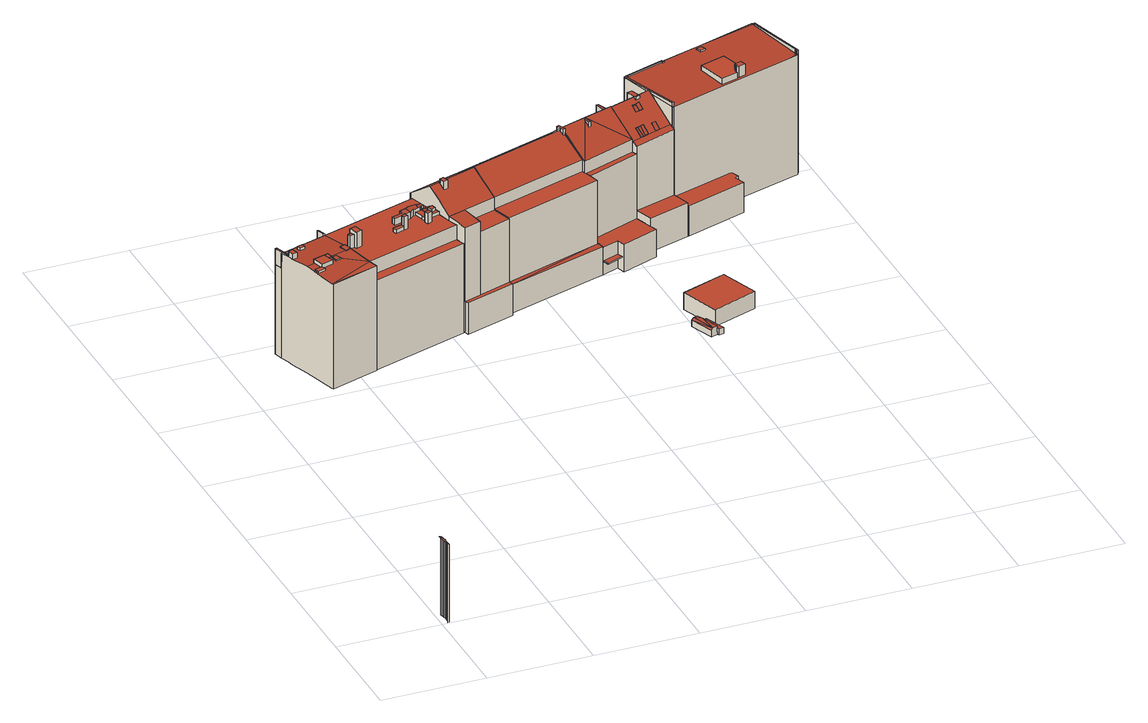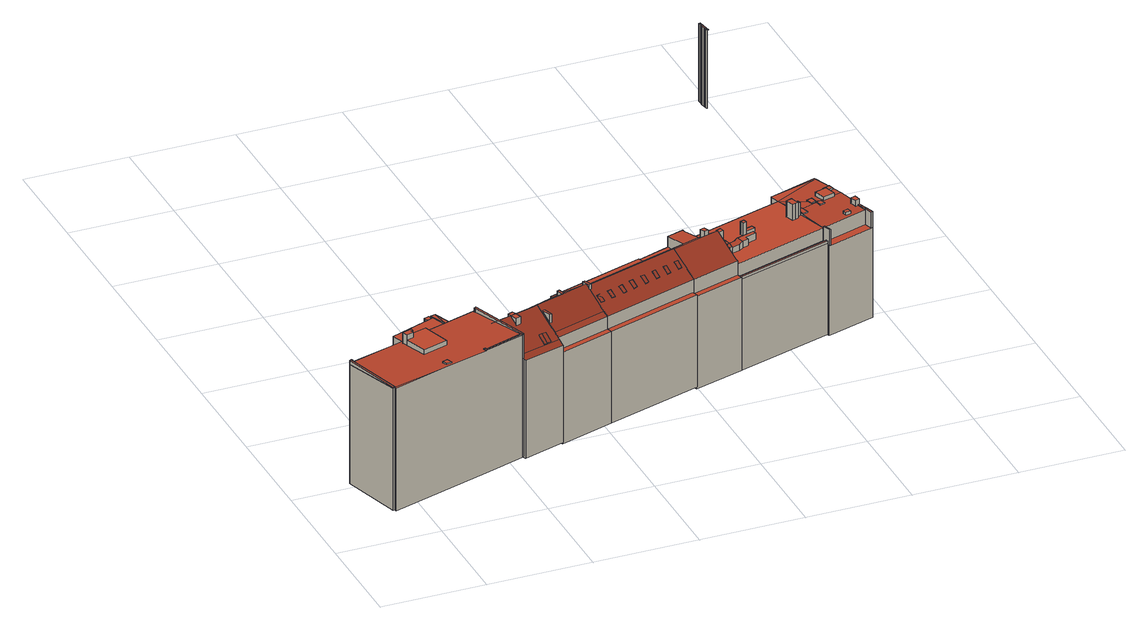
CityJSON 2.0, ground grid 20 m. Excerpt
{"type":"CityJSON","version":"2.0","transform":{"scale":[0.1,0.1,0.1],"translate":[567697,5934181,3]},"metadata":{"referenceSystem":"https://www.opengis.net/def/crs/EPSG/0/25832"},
"CityObjects":{
"building1":{"type":"Building","attributes":{"Grundfläche 2D":"11841.730945","Grundhöhe NN":"3.777"},"geometry":[{"type":"MultiSurface","lod":"3","boundaries":[[[0,1,2,3]],[[4,5,1]],[[6,4,1]],[[7,0,3,8]],[[9,10,11,6,1,0,7,12]],[[12,7,8,13]],[[14,10,9,12,13,15]],[[16,6,11,10,14,17]],[[18,19,5,4]],[[20,18,4,6,16,21]],[[22,23,5,19]],[[24,22,19,18,20,25]],[[26,27,28,5,23]],[[29,26,23,22,24,30]],[[31,28,27,26,29,32]]],"semantics":{"surfaces":[{"type":"WallSurface"},{"type":"RoofSurface"}],"values":[0,1,1,0,1,0,0,0,1,0,1,0,1,0,0]}}]},
"building2":{"type":"Building","attributes":{"Grundfläche 2D":"153.707420","Grundhöhe NN":"8.998"},"children":["building2-1","building2-2","building2-3","building2-4","building2-5","building2-6","building2-7","building2-8","building2-9","building2-10"],"geometry":[{"type":"Solid","lod":"3","boundaries":[[[[33,34,35,36,37,38,39,40,41]],[[42,43,44,45,46,47,48,49,50,51]],[[52,53,49]],[[49,53,54,50]],[[51,50,55,56,57,58,44,43,42]],[[59,60,61,62,47,46,45,44,58,57,56,63,64]],[[65,66,36,35,34,33,67,68]],[[38,37,36,66,69]],[[33,41,70,67]],[[39,38,60,59,64,41,40]],[[71,72,73,52,49,48,47,62,61,60,38,69,74,75]],[[53,52,73,76]],[[70,41,64,63,56,55,50,54,53,76,77]],[[70,77,76,73,72,71,75,74,69,66,65,68,67]]]],"semantics":{"surfaces":[{"type":"RoofSurface"},{"type":"WallSurface"},{"type":"GroundSurface"}],"values":[[0,0,0,0,0,0,1,1,1,1,1,1,1,2]]}}]},
"building2-1":{"type":"BuildingInstallation","parents":["building2"],"geometry":[{"type":"MultiSurface","lod":"3","boundaries":[[[78,79,80,81]],[[60,38,39,59]],[[35,80,79,59,39]],[[35,36,81,80]],[[37,38,60,78,81,36]]],"semantics":{"surfaces":[{"type":"RoofSurface"},{"type":"WallSurface"}],"values":[0,1,1,1,1]}}]},
"building2-2":{"type":"BuildingInstallation","parents":["building2"],"geometry":[{"type":"MultiSurface","lod":"3","boundaries":[[[82,83,84,85]],[[64,41,33,83,82]],[[33,34,84,83]],[[40,85,84,34]],[[82,85,40,41,64]]],"semantics":{"surfaces":[{"type":"RoofSurface"},{"type":"WallSurface"}],"values":[0,1,1,1,1]}}]},
"building2-3":{"type":"BuildingInstallation","parents":["building2"],"geometry":[{"type":"MultiSurface","lod":"3","boundaries":[[[86,87,88,89,90,91,92]],[[45,93,43,94,90,89,88,87]],[[92,91,90,94,58,95]],[[86,92,95,96]],[[96,45,87,86]]],"semantics":{"surfaces":[{"type":"RoofSurface"},{"type":"WallSurface"}],"values":[0,1,1,1,1]}}]},
"building2-4":{"type":"BuildingInstallation","parents":["building2"],"geometry":[{"type":"MultiSurface","lod":"3","boundaries":[[[97,98,99,100,101]],[[63,102,99,98]],[[57,103,100,99,102]],[[101,100,103,55]],[[55,56,63,98,97,101]]],"semantics":{"surfaces":[{"type":"RoofSurface"},{"type":"WallSurface"}],"values":[0,1,1,1,1]}}]},
"building2-5":{"type":"BuildingInstallation","parents":["building2"],"geometry":[{"type":"MultiSurface","lod":"3","boundaries":[[[104,105,106,107]],[[108,109,104,107]],[[109,110,105,104]],[[111,106,105,110,51]],[[42,108,107,106,111]]],"semantics":{"surfaces":[{"type":"RoofSurface"},{"type":"WallSurface"}],"values":[0,1,1,1,1]}}]},
"building2-6":{"type":"BuildingInstallation","parents":["building2"],"geometry":[{"type":"MultiSurface","lod":"3","boundaries":[[[112,113,114,115]],[[115,114,116,117]],[[117,118,112,115]],[[113,112,118,119]],[[119,116,114,113]]],"semantics":{"surfaces":[{"type":"RoofSurface"},{"type":"WallSurface"}],"values":[0,1,1,1,1]}}]},
"building2-7":{"type":"BuildingInstallation","parents":["building2"],"geometry":[{"type":"MultiSurface","lod":"3","boundaries":[[[120,121,122,123,124,125,126]],[[127,128,129,130,124,123,122,131]],[[132,133,125,124,130,134]],[[135,136,46,137,121,120,126,125,133]],[[122,121,137,131]]],"semantics":{"surfaces":[{"type":"RoofSurface"},{"type":"WallSurface"}],"values":[0,1,1,1,1]}}]},
"building2-8":{"type":"BuildingInstallation","parents":["building2"],"geometry":[{"type":"MultiSurface","lod":"3","boundaries":[[[138,139,140,141]],[[62,139,138,142,61]],[[62,143,140,139]],[[141,140,143,144]],[[141,144,145,146,142,138]]],"semantics":{"surfaces":[{"type":"RoofSurface"},{"type":"WallSurface"}],"values":[0,1,1,1,1]}}]},
"building2-9":{"type":"BuildingInstallation","parents":["building2"],"geometry":[{"type":"MultiSurface","lod":"3","boundaries":[[[147,130,129,148,149]],[[150,134,130,147]],[[148,129,128,151]],[[149,148,151,152]],[[147,149,152,150]]],"semantics":{"surfaces":[{"type":"RoofSurface"},{"type":"WallSurface"}],"values":[0,1,1,1,1]}}]},
"building2-10":{"type":"BuildingInstallation","parents":["building2"],"geometry":[{"type":"MultiSurface","lod":"3","boundaries":[[[146,79,78,142]],[[60,61,142,78]],[[79,146,145,59]]],"semantics":{"surfaces":[{"type":"RoofSurface"},{"type":"WallSurface"}],"values":[0,1,1]}}]},
"building3":{"type":"Building","attributes":{"Grundfläche 2D":"298.119599","Grundhöhe NN":"9.110"},"children":["building3-1","building3-2","building3-3","building3-4","building3-5","building3-6","building3-7","building3-8","building3-9","building3-10","building3-11"],"geometry":[{"type":"Solid","lod":"3","boundaries":[[[[153,154,155,156,157,158,159]],[[160,161,162,163,64,164,165,50,166,167]],[[168,169,170,171,172]],[[153,159,173,174]],[[155,154,153,174,175]],[[159,158,157,176,173]],[[157,156,177,176]],[[163,156,155,64]],[[178,168,50,165,164,64,155,175,179,180]],[[50,168,172,166]],[[177,156,163,162,161,160,167,166,172,181,182,183]],[[184,170,169,168,178,185]],[[171,170,184,186]],[[172,171,186,181]],[[177,183,182,181,186,184,185,178,180,179,175,174,173,176]]]],"semantics":{"surfaces":[{"type":"RoofSurface"},{"type":"WallSurface"},{"type":"GroundSurface"}],"values":[[0,0,0,1,1,1,1,1,1,1,1,1,1,1,2]]}}]},
"building3-1":{"type":"BuildingInstallation","parents":["building3"],"geometry":[{"type":"MultiSurface","lod":"3","boundaries":[[[187,188,189,190]],[[190,189,153,154]],[[187,190,154,158]],[[188,187,158,159]],[[189,188,159,153]]],"semantics":{"surfaces":[{"type":"RoofSurface"},{"type":"WallSurface"}],"values":[0,1,1,1,1]}}]},
"building3-2":{"type":"BuildingInstallation","parents":["building3"],"geometry":[{"type":"MultiSurface","lod":"3","boundaries":[[[191,192,193,194,195,196]],[[197,198,192,191,199]],[[198,200,201,194,193,192]],[[202,195,194,201,203]],[[199,191,196,195,202,204]]],"semantics":{"surfaces":[{"type":"RoofSurface"},{"type":"WallSurface"}],"values":[0,1,1,1,1]}}]},
"building3-3":{"type":"BuildingInstallation","parents":["building3"],"geometry":[{"type":"MultiSurface","lod":"3","boundaries":[[[205,206,207,208,209,210,211,212,213]],[[214,208,207,215,216,217,218,219,220,221]],[[211,210,209,222,223]],[[205,213,224,225]],[[226,227,228,229,215,207,206,205,225]],[[215,229,230,231,232,218,217,216]],[[232,233,219,218]],[[233,234,235,221,220,219]],[[235,236,214,221]],[[236,237,208,214]],[[237,222,209,208]]],"semantics":{"surfaces":[{"type":"RoofSurface"},{"type":"WallSurface"}],"values":[0,0,1,1,1,1,1,1,1,1,1]}}]},
"building3-4":{"type":"BuildingInstallation","parents":["building3"],"geometry":[{"type":"MultiSurface","lod":"3","boundaries":[[[238,239,240,241,242]],[[238,242,243,244]],[[245,238,244]],[[245,246,247,248,240,239,238]],[[241,240,248,249]],[[242,241,249,243]]],"semantics":{"surfaces":[{"type":"RoofSurface"},{"type":"WallSurface"}],"values":[0,1,1,1,1,1]}}]},
"building3-5":{"type":"BuildingInstallation","parents":["building3"],"geometry":[{"type":"MultiSurface","lod":"3","boundaries":[[[250,251,230,229,228,227,252,253,254,255,256,257,258],[247,259,260,261,262,244,243,249,248]],[[162,231,230,251]],[[226,263,264,265,266,255,254,253,252,227]],[[255,266,267,256]],[[257,256,267,268]],[[268,160,258,257]],[[160,161,162,251,250,258]]],"semantics":{"surfaces":[{"type":"RoofSurface"},{"type":"WallSurface"}],"values":[0,1,1,1,1,1,1]}}]},
"building3-6":{"type":"BuildingInstallation","parents":["building3"],"geometry":[{"type":"MultiSurface","lod":"3","boundaries":[[[246,245,269,270,271,272]],[[262,269,245,244]],[[270,269,262,261]],[[271,270,261,260]],[[247,246,272,271,260,259]]],"semantics":{"surfaces":[{"type":"RoofSurface"},{"type":"WallSurface"}],"values":[0,1,1,1,1]}}]},
"building3-7":{"type":"BuildingInstallation","parents":["building3"],"geometry":[{"type":"MultiSurface","lod":"3","boundaries":[[[213,211,273,274,275,276,277]],[[278,273,211,223]],[[278,279,274,273]],[[279,280,275,274]],[[277,276,275,280,281,282]],[[282,224,213,277]],[[211,213,212]]],"semantics":{"surfaces":[{"type":"RoofSurface"},{"type":"WallSurface"}],"values":[0,1,1,1,1,1,1]}}]},
"building3-8":{"type":"BuildingInstallation","parents":["building3"],"geometry":[{"type":"MultiSurface","lod":"3","boundaries":[[[198,283,284,285,201,200]],[[197,286,283,198]],[[287,285,284,283,286,288]],[[287,203,201,285]]],"semantics":{"surfaces":[{"type":"RoofSurface"},{"type":"WallSurface"}],"values":[0,1,1,1]}}]},
"building3-9":{"type":"BuildingInstallation","parents":["building3"],"geometry":[{"type":"MultiSurface","lod":"3","boundaries":[[[289,290,291,292,293,294,295,296,297,298,299]],[[300,301,291,290]],[[301,302,292,291]],[[303,304,305,306,298,297,296,295,294,293,292,302,307,308]],[[306,309,299,298]],[[300,290,289,299,309,310]]],"semantics":{"surfaces":[{"type":"RoofSurface"},{"type":"WallSurface"}],"values":[0,1,1,1,1,1]}}]},
"building3-10":{"type":"BuildingInstallation","parents":["building3"],"geometry":[{"type":"MultiSurface","lod":"3","boundaries":[[[311,312,313,314]],[[314,313,315,316]],[[311,314,316,317]],[[312,311,317,318]],[[313,312,318,315]]],"semantics":{"surfaces":[{"type":"RoofSurface"},{"type":"WallSurface"}],"values":[0,1,1,1,1]}}]},
"building3-11":{"type":"BuildingInstallation","parents":["building3"],"geometry":[{"type":"MultiSurface","lod":"3","boundaries":[[[319,320,321,322]],[[323,324,320,319]],[[324,325,321,320]],[[325,326,322,321]],[[326,323,319,322]]],"semantics":{"surfaces":[{"type":"RoofSurface"},{"type":"WallSurface"}],"values":[0,1,1,1,1]}}]},
"building4":{"type":"Building","attributes":{"Grundfläche 2D":"166.249850","Grundhöhe NN":"9.427"},"children":["building4-1"],"geometry":[{"type":"Solid","lod":"3","boundaries":[[[[327,328,329,330,331,332,333]],[[334,335,336,337,333,332,331]],[[338,339,340,341,342]],[[343,344,336,335,345,346,347]],[[348,349,350,351]],[[352,353,354,355,356,357]],[[340,339,358,359]],[[341,340,359,360]],[[338,342,361,362]],[[339,338,362,358]],[[363,364,357,347,346,345,335,365,366]],[[347,357,356,343]],[[350,349,336,344,343,356,355]],[[350,355,354,351]],[[351,354,367,368,348]],[[327,342,341,328]],[[365,335,334,331,330,329,328,341,360,369,370]],[[349,348,337,336,335,336]],[[327,333,337,348,368,361,342]],[[352,357,364,371]],[[353,352,371,372]],[[354,353,372,367]],[[368,367,372,371,364,363,366,365,370,369,360,359,358,362,361]]]],"semantics":{"surfaces":[{"type":"RoofSurface"},{"type":"WallSurface"},{"type":"GroundSurface"}],"values":[[0,0,0,0,0,0,1,1,1,1,1,1,1,1,1,1,1,1,1,1,1,1,2]]}}]},
"building4-1":{"type":"BuildingInstallation","parents":["building4"],"geometry":[{"type":"MultiSurface","lod":"3","boundaries":[[[373,374,375,376]],[[374,373,377,378]],[[375,374,378,379]],[[379,380,376,375]],[[380,377,373,376]]],"semantics":{"surfaces":[{"type":"RoofSurface"},{"type":"WallSurface"}],"values":[0,1,1,1,1]}}]},
"building5":{"type":"Building","attributes":{"Grundfläche 2D":"334.251689","Grundhöhe NN":"9.871"},"children":["building5-1","building5-2","building5-3","building5-4","building5-5","building5-6","building5-7","building5-8","building5-9"],"geometry":[{"type":"Solid","lod":"3","boundaries":[[[[337,381,382,383,384,385]],[[386,387,327,385,384,383,388,389]],[[390,391,392,393]],[[390,393,354]],[[394,395,396,397,398]],[[399,400,401,402,403,404]],[[393,392,405,406]],[[390,354,407,408]],[[391,390,408,409]],[[392,391,409,405]],[[410,327,387,386,394,398,411]],[[385,327,410,412,403,337]],[[337,403,402,381]],[[394,386,389,388,383,382,381,402,413,414,415]],[[396,395,416,417]],[[411,398,397,396,417,418]],[[395,394,415,416]],[[403,412,407,354,404]],[[404,354,393,399]],[[402,401,419,413]],[[399,393,406,420,400]],[[401,400,420,419]],[[410,411,418,417,416,415,414,413,419,420,406,405,409,408,407,412]]]],"semantics":{"surfaces":[{"type":"RoofSurface"},{"type":"WallSurface"},{"type":"GroundSurface"}],"values":[[0,0,0,0,0,0,1,1,1,1,1,1,1,1,1,1,1,1,1,1,1,1,2]]}}]},
"building5-1":{"type":"BuildingInstallation","parents":["building5"],"geometry":[{"type":"MultiSurface","lod":"3","boundaries":[[[421,422,423,424,425]],[[426,427,425,424]],[[428,426,424,423]],[[427,429,421,425]],[[423,422,421,429,428]]],"semantics":{"surfaces":[{"type":"RoofSurface"},{"type":"WallSurface"}],"values":[0,1,1,1,1]}}]},
"building5-2":{"type":"BuildingInstallation","parents":["building5"],"geometry":[{"type":"MultiSurface","lod":"3","boundaries":[[[430,431,432,433]],[[433,432,434,435]],[[430,433,435,436]],[[431,430,436,437]],[[432,431,437,434]]],"semantics":{"surfaces":[{"type":"RoofSurface"},{"type":"WallSurface"}],"values":[0,1,1,1,1]}}]},
"building5-3":{"type":"BuildingInstallation","parents":["building5"],"geometry":[{"type":"MultiSurface","lod":"3","boundaries":[[[438,439,440,441,442]],[[443,444,438,442]],[[440,439,438,444,445,446]],[[446,447,441,440]],[[443,442,441,447]]],"semantics":{"surfaces":[{"type":"RoofSurface"},{"type":"WallSurface"}],"values":[0,1,1,1,1]}}]},
"building5-4":{"type":"BuildingInstallation","parents":["building5"],"geometry":[{"type":"MultiSurface","lod":"3","boundaries":[[[448,449,450,451]],[[451,450,452,453]],[[448,451,453,454]],[[449,448,454,455]],[[450,449,455,452]]],"semantics":{"surfaces":[{"type":"RoofSurface"},{"type":"WallSurface"}],"values":[0,1,1,1,1]}}]},
"building5-5":{"type":"BuildingInstallation","parents":["building5"],"geometry":[{"type":"MultiSurface","lod":"3","boundaries":[[[456,457,458,459]],[[458,457,460,461]],[[459,458,461,462]],[[456,459,462,463]],[[457,456,463,460]]],"semantics":{"surfaces":[{"type":"RoofSurface"},{"type":"WallSurface"}],"values":[0,1,1,1,1]}}]},
"building5-6":{"type":"BuildingInstallation","parents":["building5"],"geometry":[{"type":"MultiSurface","lod":"3","boundaries":[[[464,465,466,467]],[[467,466,468,469]],[[465,464,470,471]],[[464,467,469,470]],[[466,465,471,468]]],"semantics":{"surfaces":[{"type":"RoofSurface"},{"type":"WallSurface"}],"values":[0,1,1,1,1]}}]},
"building5-7":{"type":"BuildingInstallation","parents":["building5"],"geometry":[{"type":"MultiSurface","lod":"3","boundaries":[[[472,473,474,475,476,477,478]],[[388,479,473,472]],[[474,473,479,384,475]],[[480,475,384]],[[476,475,480,481]],[[481,382,477,476]],[[382,383,388,472,478,477]]],"semantics":{"surfaces":[{"type":"RoofSurface"},{"type":"WallSurface"}],"values":[0,1,1,1,1,1,1]}}]},
"building5-8":{"type":"BuildingInstallation","parents":["building5"],"geometry":[{"type":"MultiSurface","lod":"3","boundaries":[[[482,483,484,485]],[[485,484,486,487]],[[482,485,487,488]],[[483,482,488,489]],[[484,483,489,486]]],"semantics":{"surfaces":[{"type":"RoofSurface"},{"type":"WallSurface"}],"values":[0,1,1,1,1]}}]},
"building5-9":{"type":"BuildingInstallation","parents":["building5"],"geometry":[{"type":"MultiSurface","lod":"3","boundaries":[[[490,491,492,493]],[[494,491,490,495]],[[496,495,490,493]],[[494,497,492,491]],[[498,496,493,492,497]]],"semantics":{"surfaces":[{"type":"RoofSurface"},{"type":"WallSurface"}],"values":[0,1,1,1,1]}}]},
"building6":{"type":"Building","attributes":{"Grundfläche 2D":"6.336944","Grundhöhe NN":"10.274"},"geometry":[{"type":"Solid","lod":"3","boundaries":[[[[499,500,501]],[[502,501,503]],[[499,501,502]],[[502,503,504]],[[499,502,505]],[[503,501,500,506,507]],[[504,503,507,508]],[[505,502,504,508,509]],[[500,499,505,509,506]],[[507,506,509,508]]]],"semantics":{"surfaces":[{"type":"RoofSurface"},{"type":"WallSurface"},{"type":"GroundSurface"}],"values":[[0,0,0,0,0,1,1,1,1,2]]}}]},
"building7":{"type":"Building","attributes":{"Grundfläche 2D":"3.970269","Grundhöhe NN":"10.351"},"geometry":[{"type":"Solid","lod":"3","boundaries":[[[[510,511,512,513]],[[511,510,514,515]],[[512,511,515,516]],[[513,512,516,517]],[[510,513,517,514]],[[515,514,517,516]]]],"semantics":{"surfaces":[{"type":"RoofSurface"},{"type":"WallSurface"},{"type":"GroundSurface"}],"values":[[0,1,1,1,1,2]]}}]},
"building8":{"type":"Building","attributes":{"Grundfläche 2D":"198.653326","Grundhöhe NN":"9.934"},"children":["building8-1","building8-2","building8-3"],"geometry":[{"type":"Solid","lod":"3","boundaries":[[[[518,386,519,520]],[[520,519,521,522,523]],[[524,525,522,521,526]],[[525,524,526,527,522]],[[523,522,527]],[[528,529,530,531,532,533,534,535,536]],[[395,394,537,538,539]],[[540,541,542,543,544]],[[529,528,420,406]],[[530,529,406,405]],[[531,530,405,409]],[[532,531,409,545,546,547]],[[548,533,532,547,546,545,549,550]],[[533,548,550,549,551,534]],[[535,534,551,552]],[[536,535,552,553]],[[554,539,538,537,555,556]],[[395,539,554,416]],[[394,395,416,415]],[[518,537,394,386]],[[541,526,521,519,386,394,415,414,419]],[[526,541,540,527]],[[518,520,523,527,540,557,555,537]],[[541,419,420,528,542]],[[542,528,536,543]],[[540,544,543,536,553,558,557]],[[405,406,420,419,414,415,416,554,556,555,557,558,553,552,551,549,545,409]]]],"semantics":{"surfaces":[{"type":"RoofSurface"},{"type":"WallSurface"},{"type":"GroundSurface"}],"values":[[0,0,0,0,0,0,0,0,1,1,1,1,1,1,1,1,1,1,1,1,1,1,1,1,1,1,2]]}}]},
"building8-1":{"type":"BuildingInstallation","parents":["building8"],"geometry":[{"type":"MultiSurface","lod":"3","boundaries":[[[559,560,561,562]],[[563,564,560,559]],[[564,561,560]],[[559,562,563]]],"semantics":{"surfaces":[{"type":"RoofSurface"},{"type":"WallSurface"}],"values":[0,1,1,1]}}]},
"building8-2":{"type":"BuildingInstallation","parents":["building8"],"geometry":[{"type":"MultiSurface","lod":"3","boundaries":[[[525,565,566,567,568]],[[566,565,524,569]],[[569,570,567,566]],[[568,567,570]]],"semantics":{"surfaces":[{"type":"RoofSurface"},{"type":"WallSurface"}],"values":[0,1,1,1]}}]},
"building8-3":{"type":"BuildingInstallation","parents":["building8"],"geometry":[{"type":"MultiSurface","lod":"3","boundaries":[[[571,548,547,572]],[[546,573,572,547]],[[573,574,571,572]],[[574,550,548,571]],[[550,546,547,548]],[[550,574,573,546]]],"semantics":{"surfaces":[{"type":"RoofSurface"},{"type":"WallSurface"},{"type":"OuterCeilingSurface"}],"values":[0,1,1,1,1,2]}}]},
"building9":{"type":"Building","attributes":{"Grundfläche 2D":"74.482913","Grundhöhe NN":"9.975"},"geometry":[{"type":"Solid","lod":"3","boundaries":[[[[575,576,577,578]],[[579,580,578,577]],[[580,581,575,578]],[[581,582,576,575]],[[582,579,577,576]],[[582,581,580,579]]]],"semantics":{"surfaces":[{"type":"RoofSurface"},{"type":"WallSurface"},{"type":"GroundSurface"}],"values":[[0,1,1,1,1,2]]}}]},
"building10":{"type":"Building","attributes":{"Grundfläche 2D":"143.265965","Grundhöhe NN":"10.342"},"children":["building10-1","building10-2","building10-3","building10-4","building10-5","building10-6","building10-7","building10-8"],"geometry":[{"type":"Solid","lod":"3","boundaries":[[[[583,584,585,586,587,588,589]],[[584,583,589,590,591,592,593,594,585]],[[592,591,590,595,596,597,593]],[[596,595,598,599,600,601]],[[602,603,604,605]],[[602,605,606,607]],[[603,602,607,608]],[[604,603,608,609]],[[610,599,598,595,590,589,588,587,604,609,611,612]],[[600,599,610,613]],[[614,615,616,594,593,597,596,601,600,613,617]],[[606,605,586,585,594,616,618]],[[586,605,604,587]],[[608,607,606,618,616,615,614,617,613,610,612,611,609]]]],"semantics":{"surfaces":[{"type":"RoofSurface"},{"type":"WallSurface"},{"type":"GroundSurface"}],"values":[[0,0,0,0,0,1,1,1,1,1,1,1,1,2]]}}]},
"building10-1":{"type":"BuildingInstallation","parents":["building10"],"geometry":[{"type":"MultiSurface","lod":"3","boundaries":[[[619,620,621,622,623,624]],[[584,625,622,621]],[[621,620,619,626,627,584]],[[628,626,619,624]]],"semantics":{"surfaces":[{"type":"RoofSurface"},{"type":"WallSurface"}],"values":[0,1,1,1]}}]},
"building10-2":{"type":"BuildingInstallation","parents":["building10"],"geometry":[{"type":"MultiSurface","lod":"3","boundaries":[[[629,630,631,624,623,622]],[[629,622,583]],[[631,630,629,583,632]],[[625,583,622]],[[632,628,624,631]]],"semantics":{"surfaces":[{"type":"RoofSurface"},{"type":"WallSurface"}],"values":[0,0,1,1,1]}}]},
"building10-3":{"type":"BuildingInstallation","parents":["building10"],"geometry":[{"type":"MultiSurface","lod":"3","boundaries":[[[633,634,635,636]],[[637,638,635,634]],[[638,639,636,635]],[[639,640,633,636]]],"semantics":{"surfaces":[{"type":"RoofSurface"},{"type":"WallSurface"}],"values":[0,1,1,1]}}]},
"building10-4":{"type":"BuildingInstallation","parents":["building10"],"geometry":[{"type":"MultiSurface","lod":"3","boundaries":[[[641,642,643,644,645,646]],[[647,648,644,643]],[[648,649,650,646,645,644]],[[650,651,641,646]],[[642,641,651,647,643]]],"semantics":{"surfaces":[{"type":"RoofSurface"},{"type":"WallSurface"}],"values":[0,1,1,1,1]}}]},
"building10-5":{"type":"BuildingInstallation","parents":["building10"],"geometry":[{"type":"MultiSurface","lod":"3","boundaries":[[[634,633,652,653,654,655]],[[653,652,633,640,656]],[[656,657,658,655,654,653]],[[658,637,634,655]]],"semantics":{"surfaces":[{"type":"RoofSurface"},{"type":"WallSurface"}],"values":[0,1,1,1]}}]},
"building10-6":{"type":"BuildingInstallation","parents":["building10"],"geometry":[{"type":"MultiSurface","lod":"3","boundaries":[[[659,660,661,662,663,664]],[[665,666,659,664]],[[667,668,662,661]],[[665,664,663,662,668,669]]],"semantics":{"surfaces":[{"type":"RoofSurface"},{"type":"WallSurface"}],"values":[0,1,1,1]}}]},
"building10-7":{"type":"BuildingInstallation","parents":["building10"],"geometry":[{"type":"MultiSurface","lod":"3","boundaries":[[[670,671,672,673,674]],[[670,674,675,676]],[[676,592,671,670]],[[592,677,672,671]],[[677,678,673,672]],[[675,674,673,678,591]]],"semantics":{"surfaces":[{"type":"RoofSurface"},{"type":"WallSurface"}],"values":[0,1,1,1,1,1]}}]},
"building10-8":{"type":"BuildingInstallation","parents":["building10"],"geometry":[{"type":"MultiSurface","lod":"3","boundaries":[[[679,680,681,661,660,659]],[[682,667,661,681]],[[682,681,680,679,683,684]],[[666,683,679,659]]],"semantics":{"surfaces":[{"type":"RoofSurface"},{"type":"WallSurface"}],"values":[0,1,1,1]}}]},
"building11":{"type":"Building","attributes":{"Grundfläche 2D":"417.502880","Grundhöhe NN":"10.515"},"children":["building11-1","building11-2","building11-3","building11-4"],"geometry":[{"type":"MultiSurface","lod":"3","boundaries":[[[685,686,687,688,689,690,691,692,693]],[[694,695,696]],[[697,696,695,698]],[[699,698,695]],[[700,701,702,703,704,705,706,707,708,709,710,711,712,713,696,697,698,714,715],[716,717,718,719,720,721,722,723,724]],[[725,701,700]],[[726,706,705]],[[727,709,708]],[[728,729,730,731,732,733]],[[719,718,688,687]],[[689,688,718,717]],[[717,716,690,689]],[[716,724,691,690]],[[724,723,692,691]],[[728,733,734,735]],[[729,728,735,736]],[[730,729,736,737]],[[732,731,738,739]],[[731,730,737,738]],[[694,696,713,712,711,710,740,741]],[[695,694,741,742]],[[695,742,734,733,699]],[[743,725,700,715,714,698,699,733,732,739]],[[701,725,743,744]],[[702,701,744,745]],[[704,703,702,745,746]],[[705,704,746,747]],[[726,705,747,748]],[[749,727,708,707,706,726,748,750]],[[709,727,749,751]],[[710,709,751,740]],[[734,742,741,740,751,749,750,748,747,746,745,744,743,739,738,737,736,735]]],"semantics":{"surfaces":[{"type":"RoofSurface"},{"type":"WallSurface"},{"type":"GroundSurface"}],"values":[0,0,0,0,0,0,0,0,0,1,1,1,1,1,1,1,1,1,1,1,1,1,1,1,1,1,1,1,1,1,1,2]}}]},
"building11-1":{"type":"BuildingInstallation","parents":["building11"],"geometry":[{"type":"MultiSurface","lod":"3","boundaries":[[[752,753,754,755,756,757,758,759]],[[704,705,754,753]],[[705,760,755,754]],[[760,761,762,757,756,755]],[[758,757,762,763]],[[763,701,702,752,759,758]],[[702,703,704,753,752]]],"semantics":{"surfaces":[{"type":"RoofSurface"},{"type":"WallSurface"}],"values":[0,1,1,1,1,1,1]}}]},
"building11-2":{"type":"BuildingInstallation","parents":["building11"],"geometry":[{"type":"MultiSurface","lod":"3","boundaries":[[[764,765,766,767,768,769,770]],[[687,686,768,767]],[[686,685,769,768]],[[685,693,770,769]],[[693,692,764,770]],[[771,765,764,692,723]],[[766,765,771,772]],[[719,687,767,766,772]]],"semantics":{"surfaces":[{"type":"RoofSurface"},{"type":"WallSurface"}],"values":[0,1,1,1,1,1,1,1]}}]},
"building11-3":{"type":"BuildingInstallation","parents":["building11"],"geometry":[{"type":"MultiSurface","lod":"3","boundaries":[[[773,774,775,776]],[[777,778,776,775]],[[773,776,778,779]],[[779,780,774,773]],[[775,774,780,777]]],"semantics":{"surfaces":[{"type":"RoofSurface"},{"type":"WallSurface"}],"values":[0,1,1,1,1]}}]},
"building11-4":{"type":"BuildingInstallation","parents":["building11"],"geometry":[{"type":"MultiSurface","lod":"3","boundaries":[[[781,782,783,784,785,786,787,788,789,790,791,792,793,794]],[[695,697,795,786,785,784,694]],[[795,796,787,786]],[[796,797,798,788,787]],[[798,799,789,788]],[[799,800,790,789]],[[791,790,800,801]],[[801,802,792,791]],[[793,792,802,803]],[[803,707,794,793]],[[707,708,727,781,794]],[[727,709,782,781]],[[709,710,783,782]],[[710,711,712,713,696,694,784,783]]],"semantics":{"surfaces":[{"type":"RoofSurface"},{"type":"WallSurface"}],"values":[0,1,1,1,1,1,1,1,1,1,1,1,1,1]}}]}
},
"vertices":[
[15,3,164],[12,3,164],[12,3,8],[15,3,8],[14,19,165],[8,33,165],[14,17,164],[14,8,164],[14,8,8],[14,12,164],[14,13,164],[14,15,164],[14,10,164],[14,10,8],[14,13,8],[14,12,8],[14,17,8],[14,15,8],[13,21,165],[13,23,165],[13,21,8],[14,19,8],[13,25,165],[12,27,165],[13,25,8],[13,23,8],[12,28,165],[12,30,165],[11,32,165],[12,28,8],[12,27,8],[11,32,8],[12,30,8],
[154,918,240],[151,918,240],[63,891,240],[60,890,240],[65,875,240],[65,874,240],[68,875,240],[156,903,240],[159,903,240],[141,822,272],[138,824,273],[136,825,273],[129,822,273],[125,821,273],[86,809,273],[100,763,270],[106,743,269],[195,789,269],[149,817,272],[107,740,269],[201,770,269],[200,772,269],[180,837,273],[179,838,273],[169,835,273],[138,825,273],[68,875,269],[65,874,269],[71,856,270],[74,844,271],[175,852,272],[159,903,269],[63,891,60],[60,890,60],[154,918,60],[151,918,60],[65,874,60],[159,903,60],[86,809,60],[106,743,60],[107,740,60],[71,856,60],[74,844,60],[201,770,60],[200,772,60],
[65,874,272],[68,875,272],[63,891,272],[60,890,272],
[159,903,272],[154,918,272],[151,918,272],[156,903,272],
[126,832,274],[129,822,274],[135,823,274],[138,824,274],[139,824,274],[138,825,274],[136,835,274],[135,823,273],[139,824,273],[136,835,272],[126,832,272],
[179,838,274],[175,852,274],[165,849,274],[170,833,274],[180,837,274],[165,849,272],[170,833,273],
[141,809,274],[151,812,274],[147,824,274],[138,821,274],[138,821,273],[141,809,272],[151,812,272],[147,824,272],
[106,879,275],[96,877,275],[98,869,275],[108,872,275],[98,869,270],[108,872,270],[106,879,269],[96,877,269],
[125,821,280],[124,823,280],[102,817,280],[108,796,280],[109,795,280],[131,802,280],[125,820,280],[103,814,273],[108,796,272],[108,796,275],[109,795,275],[102,817,273],[121,799,272],[131,802,272],[109,795,272],[128,810,272],[125,820,273],[124,823,273],
[71,856,282],[74,844,282],[83,847,282],[79,859,282],[71,856,272],[83,847,271],[79,859,270],[74,857,270],[74,857,272],
[111,787,275],[94,792,275],[97,783,275],[111,787,271],[94,792,272],[97,783,271],
[155,915,243],[156,911,243],[159,903,243],[348,962,243],[346,966,243],[346,969,243],[344,973,243],[369,892,269],[362,915,269],[362,917,269],[348,962,269],[179,838,269],[180,837,269],[383,847,269],[377,865,269],[195,789,240],[200,772,240],[201,770,240],[389,829,240],[383,847,240],[344,973,61],[155,915,61],[159,903,61],[346,966,61],[348,962,61],[195,789,61],[179,838,61],[180,837,61],[383,847,61],[377,865,61],[362,917,61],[201,770,61],[200,772,61],[389,829,61],
[346,969,248],[344,973,248],[155,915,248],[156,911,248],
[298,877,295],[291,874,295],[291,873,295],[293,867,295],[300,869,295],[298,876,295],[291,874,269],[291,874,276],[298,877,269],[291,873,276],[293,867,276],[300,869,269],[293,867,269],[298,876,269],
[326,905,282],[330,906,281],[337,908,281],[337,923,280],[322,919,281],[315,914,282],[314,913,282],[318,901,282],[319,899,282],[342,921,280],[341,909,281],[341,910,281],[342,911,281],[344,913,281],[349,915,280],[349,916,280],[347,923,280],[322,919,269],[314,913,269],[319,899,269],[326,905,269],[330,906,269],[330,906,275],[337,908,275],[341,909,275],[342,911,275],[342,911,269],[344,913,269],[349,915,269],[349,916,269],[347,923,269],[342,921,269],[337,923,269],
[353,904,281],[353,903,281],[356,895,281],[364,898,281],[362,907,281],[362,907,275],[353,904,275],[353,904,276],[353,903,276],[353,903,275],[356,895,275],[364,898,275],
[362,915,275],[362,917,275],[331,906,275],[333,898,275],[334,896,275],[336,889,275],[336,888,275],[338,883,275],[369,892,275],[348,902,275],[346,901,275],[344,909,275],[351,911,275],[331,906,269],[333,898,269],[334,896,269],[336,889,269],[336,888,269],[338,883,269],
[351,911,276],[344,909,276],[346,901,276],[348,902,276],
[302,909,282],[304,902,282],[282,895,282],[284,890,282],[284,888,282],[302,909,269],[304,902,269],[282,895,269],[284,890,269],[284,888,269],
[273,869,276],[273,868,276],[275,861,276],[273,869,269],[275,861,269],[273,868,269],
[202,846,301],[198,860,301],[192,858,301],[186,856,301],[187,855,301],[188,852,301],[191,843,301],[191,842,301],[191,840,301],[192,840,301],[203,844,301],[198,860,269],[192,858,269],[186,856,269],[191,843,269],[191,842,269],[191,840,269],[192,840,269],[187,855,269],[188,852,269],[203,844,269],[202,846,269],
[181,842,295],[189,844,295],[186,851,295],[179,849,295],[186,851,269],[179,849,269],[181,842,269],[189,844,269],
[345,881,290],[336,878,290],[338,870,290],[347,873,290],[345,881,269],[336,878,269],[338,870,269],[347,873,269],
[440,995,278],[346,966,278],[348,962,281],[362,917,314],[362,915,315],[389,923,315],[457,945,315],[369,892,298],[377,865,278],[410,875,278],[474,895,278],[443,996,250],[440,1006,250],[343,977,250],[346,966,250],[440,995,250],[422,834,274],[422,835,274],[383,847,276],[389,829,274],[390,824,274],[474,895,253],[410,875,253],[422,835,253],[486,856,253],[392,817,127],[489,847,127],[486,856,127],[422,835,127],[422,834,127],[390,824,127],[440,1006,64],[343,977,64],[346,966,64],[440,995,64],[443,996,64],[389,829,64],[390,824,64],[377,865,64],[383,847,64],[486,856,64],[474,895,64],[362,917,64],[362,915,64],[392,817,64],[489,847,64],
[389,922,323],[382,919,323],[385,909,323],[393,911,323],[389,922,314],[382,919,314],[385,909,306],[393,911,306],
[665,955,278],[650,997,310],[647,1005,316],[643,1004,316],[457,945,316],[628,1055,278],[443,996,278],[644,1012,311],[636,1034,294],[489,847,126],[683,908,125],[680,918,127],[677,917,127],[628,1055,253],[624,1065,253],[439,1007,253],[440,1006,253],[443,996,253],[677,917,255],[671,937,255],[667,949,255],[665,955,255],[474,895,255],[486,856,255],[680,918,69],[677,917,69],[486,856,69],[489,847,69],[683,908,69],[440,995,69],[443,996,69],[474,895,69],[665,955,69],[647,1005,69],[628,1055,69],[624,1065,69],[439,1007,69],[440,1006,69],[667,949,69],[671,937,69],
[623,1030,295],[623,1028,296],[627,1018,303],[634,1021,303],[630,1032,295],[634,1021,302],[630,1032,294],[627,1018,302],[623,1030,294],
[486,987,295],[479,984,295],[483,973,304],[490,975,304],[483,973,303],[490,975,303],[486,987,294],[479,984,294],
[586,1006,303],[585,1009,301],[582,1017,295],[575,1015,295],[579,1003,303],[579,1003,302],[586,1006,302],[585,1009,300],[582,1017,294],[575,1015,294],
[559,1010,295],[552,1007,295],[556,996,304],[563,998,304],[556,996,303],[563,998,302],[559,1010,294],[552,1007,294],
[534,1002,295],[527,999,295],[531,988,304],[538,990,304],[527,999,294],[531,988,303],[538,990,303],[534,1002,294],
[462,979,295],[455,976,295],[458,965,304],[466,967,304],[458,965,303],[466,967,303],[462,979,294],[455,976,294],
[644,1012,322],[640,1010,322],[643,1004,322],[643,1003,322],[646,996,322],[650,997,322],[647,1005,322],[640,1010,311],[643,1003,316],[646,996,310],
[510,994,295],[503,992,295],[507,980,304],[514,983,304],[507,980,303],[514,983,303],[510,994,294],[503,992,294],
[611,1014,303],[607,1025,295],[600,1023,295],[604,1011,303],[607,1025,294],[611,1014,302],[604,1011,302],[600,1023,294],[602,1017,298],
[771,670,90],[766,682,89],[758,679,89],[775,633,89],[754,678,86],[772,631,86],[784,636,90],[766,682,73],[754,678,73],[772,631,73],[784,636,73],
[771,670,86],[786,630,86],[795,633,86],[779,673,86],[771,670,74],[786,630,74],[795,633,74],[779,673,74],
[734,1089,278],[631,1046,284],[738,1080,284],[647,1005,321],[697,1021,321],[753,1038,321],[695,1015,318],[697,1019,320],[667,949,278],[772,987,278],[671,937,124],[677,917,124],[680,918,124],[683,908,124],[684,907,124],[716,919,124],[722,903,124],[793,929,124],[776,977,124],[734,1089,253],[734,1091,253],[731,1099,253],[772,987,253],[667,949,253],[671,937,253],[776,977,253],[773,985,253],[684,907,69],[684,907,96],[684,907,98],[716,919,98],[716,919,69],[716,919,96],[722,903,69],[793,929,69],[776,977,69],[731,1099,69],[734,1089,69],[734,1091,69],[772,987,69],[773,985,69],
[741,1066,313],[737,1065,313],[743,1045,313],[748,1047,313],[741,1066,296],[737,1065,296],
[694,1018,320],[698,1005,320],[702,1006,320],[698,1019,320],[698,1005,310],[702,1006,310],
[720,907,98],[688,895,98],[688,895,96],[720,907,96],
[881,698,104],[854,773,104],[766,741,104],[793,666,104],[766,741,70],[793,666,70],[881,698,70],[854,773,70],
[806,996,276],[790,991,275],[773,985,275],[776,977,269],[857,1002,271],[855,1006,274],[854,1010,277],[835,1063,322],[811,1056,321],[802,1053,321],[753,1038,320],[772,987,276],[816,1116,277],[734,1091,275],[734,1089,277],[814,1122,272],[812,1126,269],[730,1100,267],[731,1099,268],[788,942,140],[868,967,140],[857,1002,140],[776,977,140],[776,977,73],[788,942,73],[868,967,73],[857,1002,73],[812,1126,73],[855,1006,73],[814,1122,73],[730,1100,73],[734,1091,73],[734,1089,73],[772,987,73],[731,1099,73],[773,985,73],
[786,1005,288],[790,992,277],[790,991,276],[798,993,276],[798,995,277],[794,1008,288],[798,993,275],[786,1005,287],[790,992,276],[794,1008,287],
[806,996,277],[806,997,277],[802,1010,289],[802,1010,288],
[802,1042,313],[805,1032,305],[812,1034,305],[809,1045,314],[805,1032,304],[812,1034,304],[809,1045,313],[802,1042,312],
[830,1003,277],[830,1004,278],[827,1015,287],[819,1012,287],[822,1002,278],[823,1001,277],[827,1015,286],[819,1012,286],[822,1002,277],[823,1001,276],[830,1003,276],
[796,1041,313],[794,1040,313],[795,1038,312],[797,1030,305],[794,1040,312],[795,1038,311],[797,1030,304],
[763,1083,289],[759,1097,278],[758,1097,277],[751,1095,277],[751,1094,278],[755,1081,289],[755,1081,288],[763,1083,288],[758,1097,276],[751,1095,276],[751,1094,277],
[797,1068,323],[802,1053,323],[804,1048,323],[813,1051,323],[806,1071,323],[806,1071,308],[797,1068,308],[804,1048,316],[813,1051,316],
[770,1085,289],[766,1099,278],[766,1100,277],[766,1100,276],[770,1085,288],[766,1099,277],
[1000,1061,326],[998,1067,326],[1011,1071,326],[998,1115,326],[949,1100,326],[966,1045,326],[998,1054,326],[997,1055,326],[996,1060,326],[855,1006,314],[856,1007,314],[854,1010,314],[857,1007,314],[859,1005,314],[857,1004,314],[1106,1081,314],[1124,1090,314],[1128,1091,314],[1127,1093,314],[1094,1206,320],[1091,1205,320],[976,1173,320],[896,1149,320],[893,1148,320],[817,1123,320],[814,1122,320],[814,1120,320],[816,1116,320],[835,1063,317],[968,1039,314],[1036,1060,314],[966,1045,314],[949,1100,317],[998,1115,317],[1011,1071,315],[998,1067,315],[1000,1061,315],[996,1060,315],[997,1055,314],[998,1054,314],[1125,1087,314],[1090,1209,320],[817,1124,320],[870,964,135],[988,1003,135],[981,1023,135],[988,1026,135],[982,1043,135],[857,1004,135],[857,1004,75],[870,964,75],[988,1003,75],[981,1023,75],[988,1026,75],[982,1043,75],[814,1122,75],[855,1006,75],[856,1007,75],[1125,1087,75],[1124,1090,75],[1128,1091,75],[1094,1206,75],[1091,1205,75],[1090,1209,75],[817,1124,75],[896,1149,75],[817,1123,75],
[1128,1091,322],[1094,1206,322],[1091,1205,322],[1124,1093,322],[1124,1092,322],[1123,1092,322],[1124,1089,322],[1124,1090,322],[1124,1093,314],[1124,1092,314],[1123,1092,314],[1124,1089,314],
[997,1055,336],[1001,1056,336],[1015,1060,336],[1011,1071,336],[998,1067,336],[1000,1061,336],[996,1060,336],[1001,1056,314],[1015,1060,314],
[981,1157,322],[977,1167,322],[967,1164,322],[971,1154,322],[967,1164,320],[971,1154,319],[981,1157,319],[977,1167,320],
[817,1124,322],[817,1123,322],[814,1122,322],[855,1006,322],[857,1007,322],[859,1008,322],[858,1010,322],[818,1120,322],[820,1121,322],[820,1122,322],[894,1146,322],[895,1143,322],[898,1144,322],[896,1149,322],[859,1008,314],[858,1010,314],[857,1011,314],[818,1120,320],[820,1121,320],[820,1122,320],[894,1146,320],[895,1143,320],[898,1144,320]
]}
